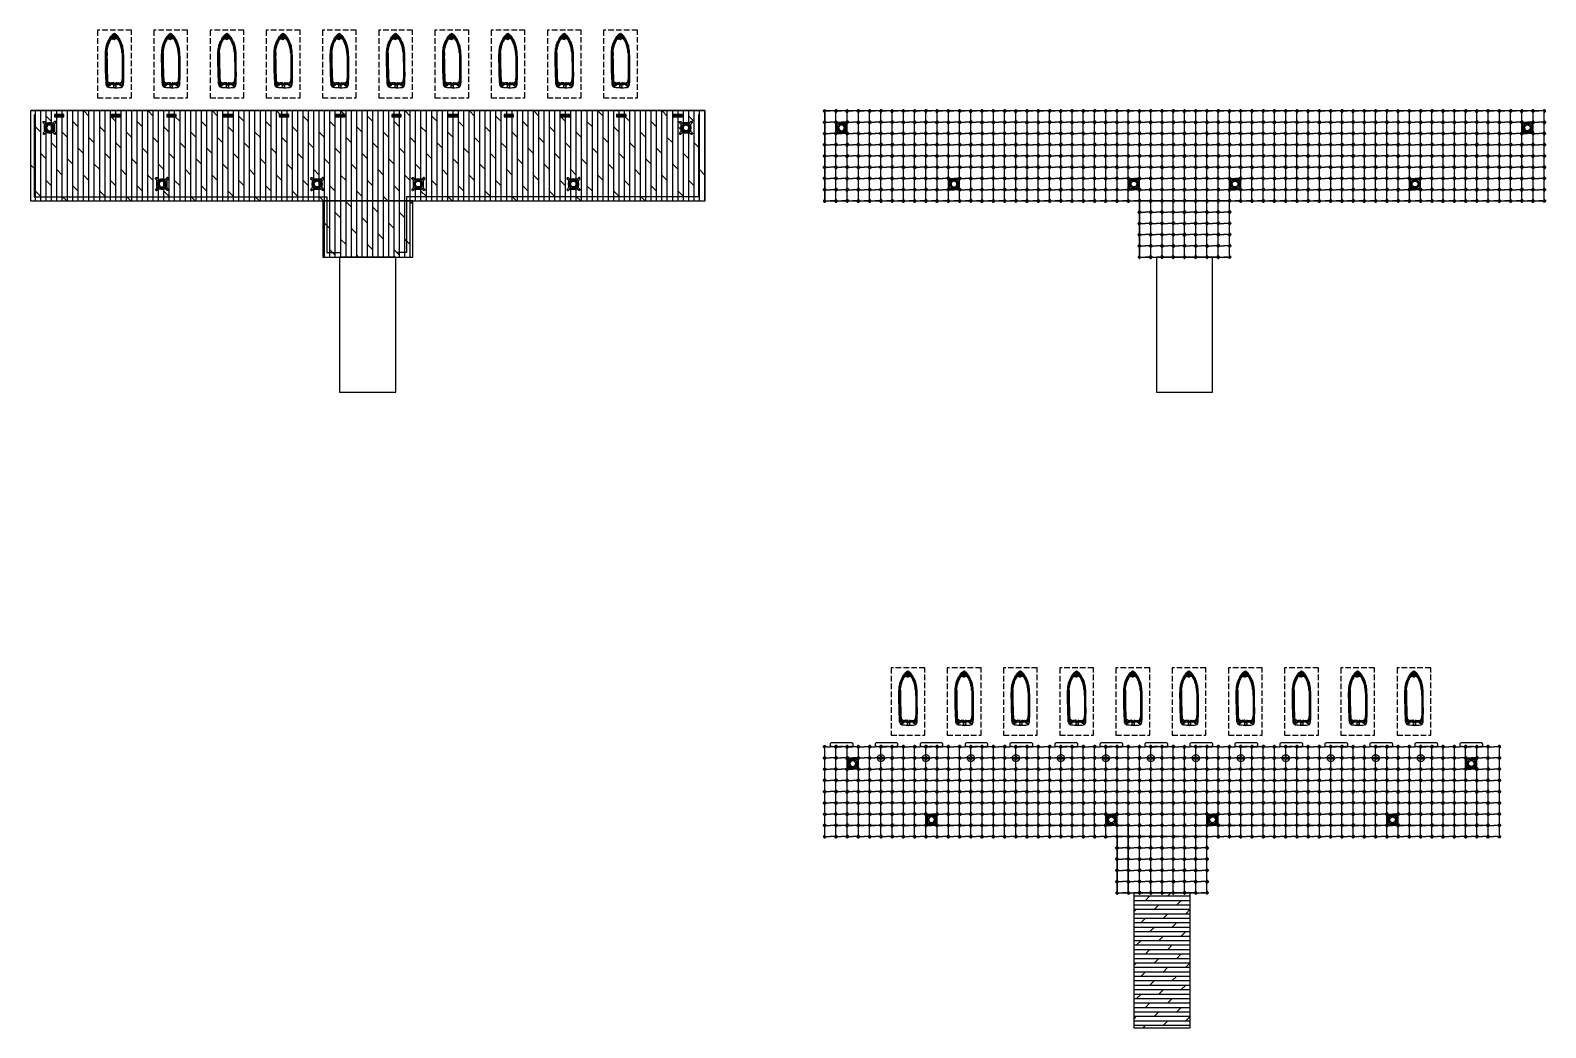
# Model space of a CAD drawing. Extents: x -231680 to 311509, y 18389 to 315840.
# Drawn here: x 125025 to 192409, y 241387 to 285755 of the extents above; entities that cross this region are included whole.
import ezdxf
from ezdxf.lldxf.tags import DXFTag

# ---------------------------------------------------------------- set-up
doc = ezdxf.new("R2010")
doc.units = 0
doc.header["$LTSCALE"] = 1000
doc.linetypes.add('-6_350_HOLE$0$DASH', pattern=[0.35, 0.25, -0.1])
doc.linetypes.add('DASH', pattern=[0.35, 0.25, -0.1])
doc.layers.add('00标注文字', color=2, linetype='Continuous', lineweight=15)
doc.layers.add('系绳栓', color=4, linetype='Continuous', lineweight=5)
for name, color, linetype in [('DIM_SYMB', 3, 'Continuous'), ('furniture', 6, 'Continuous'), ('W-_ANTICOLLISION防撞措施', 121, 'Continuous'), ('W-MOUNTING固定方式', 5, 'Continuous'), ('栏杆', 6, 'Continuous'), ('系船栓', 132, 'Continuous'), ('蓝色浮筒', 150, 'Continuous')]:
    doc.layers.add(name, color=color, linetype=linetype)
doc.styles.get("Standard").update_dxf_attribs({"font": ''})
doc.styles.get('Standard').set_extended_font_data('SimSun')
tags = doc.linetypes.add('立柱栏杆', pattern='A,0.771756,["□",Standard,S=0.388453,R=0,X=0,Y=-0.189694],0.074968,-0.412197,0.848646', length=2.107567).pattern_tags.tags
tags[4] = DXFTag(74, 10)

# ---------------------------------------------------------------- blocks, each defined once
blk = doc.blocks.new('浮筒')
at = {"layer": '蓝色浮筒'}
blk.add_line((441, 238), (441, 238), dxfattribs=at)
for points in [[(0, 417, 0.198912), (-9, 438), (-49, 479, -0.414214), (-49, 521), (-21, 549, -0.414214), (21, 549), (62, 509, 0.198912), (83, 500), (250, 500)], [(0, 83, -0.198912), (-9, 62), (-49, 21, 0.414214), (-49, -21), (-21, -49, 0.414214), (21, -49), (62, -9, -0.198912), (83, 0), (250, 0)], [(500, 417, -0.198912), (509, 438), (549, 479, 0.414214), (549, 521), (521, 549, 0.414214), (479, 549), (438, 509, -0.198912), (417, 500), (250, 500)], [(500, 83, 0.198912), (509, 62), (549, 21, -0.414214), (549, -21), (521, -49, -0.414214), (479, -49), (438, -9, 0.198912), (417, 0), (250, 0)]]:
    blk.add_lwpolyline(points, format="xyb", dxfattribs=at)
for points in [[(0, 417), (0, 83)], [(500, 417), (500, 83)]]:
    blk.add_lwpolyline(points, dxfattribs=at)
for centre, radius, start, end in [((-25, 500), 5, 84.26083, 275.73917), ((-25, 0), 5, 84.26083, 275.73917), ((0, 500), 25, 101.47834, 168.52166), ((0, 500), 25, 191.47834, 258.52166), ((0, 0), 25, 101.47834, 168.52166), ((0, 525), 5, 354.26083, 185.73917), ((0, 475), 5, 174.26083, 5.73917), ((0, 25), 5, 354.26083, 185.73917), ((0, 500), 25, 11.47834, 78.52166), ((0, 500), 25, 281.47834, 348.52166), ((0, 0), 25, 11.47834, 78.52166), ((25, 500), 5, 264.26083, 95.73917), ((25, 0), 5, 264.26083, 95.73917), ((475, 500), 5, 84.26083, 275.73917), ((475, 0), 5, 84.26083, 275.73917), ((500, 500), 25, 101.47834, 168.52166), ((500, 500), 25, 191.47834, 258.52166), ((500, 0), 25, 101.47834, 168.52166), ((500, 525), 5, 354.26083, 185.73917), ((500, 475), 5, 174.26083, 5.73917), ((500, 25), 5, 354.26083, 185.73917), ((500, 500), 25, 11.47834, 78.52166), ((500, 500), 25, 281.47834, 348.52166), ((500, 0), 25, 11.47834, 78.52166), ((525, 500), 5, 264.26083, 95.73917), ((525, 0), 5, 264.26083, 95.73917), ((0, 0), 25, 191.47834, 258.52166), ((0, -25), 5, 174.26083, 5.73917), ((0, 0), 25, 281.47834, 348.52166), ((500, 0), 25, 191.47834, 258.52166), ((500, -25), 5, 174.26083, 5.73917), ((500, 0), 25, 281.47834, 348.52166)]:
    blk.add_arc(centre, radius, start, end, dxfattribs=at)
blk = doc.blocks.new('*U97')
at = {"layer": '蓝色浮筒', "rotation": 180.0000000383531}
blk.add_blockref('浮筒', (250, 250), dxfattribs=at)
blk = doc.blocks.new('*U98')
at = {"layer": 'W-_ANTICOLLISION防撞措施', "color": 0, "linetype": 'ByBlock', "lineweight": -2, "transparency": 16777216}
for p in [(0, 0), (500, 0), (1000, 0), (1500, 0), (2000, 0), (2500, 0), (3000, 0), (3500, 0), (4000, 0), (4500, 0), (5000, 0), (5500, 0), (6000, 0), (6500, 0), (7000, 0), (7500, 0), (8000, 0), (8500, 0), (9000, 0), (9500, 0), (10000, 0), (10500, 0), (11000, 0), (11500, 0), (12000, 0), (12500, 0), (13000, 0), (13500, 0), (14000, 0), (14500, 0), (15000, 0), (15500, 0), (16000, 0), (16500, 0), (17000, 0), (17500, 0), (18000, 0), (18500, 0), (19000, 0), (19500, 0), (20000, 0), (20500, 0), (21000, 0), (21500, 0), (22000, 0), (22500, 0), (23000, 0), (23500, 0), (24000, 0), (24500, 0), (25000, 0), (25500, 0), (26000, 0), (26500, 0), (27000, 0), (27500, 0), (28000, 0), (28500, 0), (29000, 0), (29500, 0), (30000, 0), (30500, 0), (31000, 0), (31500, 0), (0, -500), (500, -500), (1000, -500), (1500, -500), (2000, -500), (2500, -500), (3000, -500), (3500, -500), (4000, -500), (4500, -500), (5000, -500), (5500, -500), (6000, -500), (6500, -500), (7000, -500), (7500, -500), (8000, -500), (8500, -500), (9000, -500), (9500, -500), (10000, -500), (10500, -500), (11000, -500), (11500, -500), (12000, -500), (12500, -500), (13000, -500), (13500, -500), (14000, -500), (14500, -500), (15000, -500), (15500, -500), (16000, -500), (16500, -500), (17000, -500), (17500, -500), (18000, -500), (18500, -500), (19000, -500), (19500, -500), (20000, -500), (20500, -500), (21000, -500), (21500, -500), (22000, -500), (22500, -500), (23000, -500), (23500, -500), (24000, -500), (24500, -500), (25000, -500), (25500, -500), (26000, -500), (26500, -500), (27000, -500), (27500, -500), (28000, -500), (28500, -500), (29000, -500), (29500, -500), (30000, -500), (30500, -500), (31000, -500), (31500, -500), (0, -1000), (0, -1500), (500, -1000), (500, -1500), (1000, -1000), (1000, -1500), (1500, -1000), (1500, -1500), (2000, -1000), (2000, -1500), (2500, -1000), (2500, -1500), (3000, -1000), (3000, -1500), (3500, -1000), (3500, -1500), (4000, -1000), (4000, -1500), (4500, -1000), (4500, -1500), (5000, -1000), (5000, -1500), (5500, -1000), (5500, -1500), (6000, -1000), (6000, -1500), (6500, -1000), (6500, -1500), (7000, -1000), (7000, -1500), (7500, -1000), (7500, -1500), (8000, -1000), (8000, -1500), (8500, -1000), (8500, -1500), (9000, -1000), (9000, -1500), (9500, -1000), (9500, -1500), (10000, -1000), (10000, -1500), (10500, -1000), (10500, -1500), (11000, -1000), (11000, -1500), (11500, -1000), (11500, -1500), (12000, -1000), (12000, -1500), (12500, -1000), (12500, -1500), (13000, -1000), (13000, -1500), (13500, -1000), (13500, -1500), (14000, -1000), (14000, -1500), (14500, -1000), (14500, -1500), (15000, -1000), (15000, -1500), (15500, -1000), (15500, -1500), (16000, -1000), (16000, -1500), (16500, -1000), (16500, -1500), (17000, -1000), (17000, -1500), (17500, -1000), (17500, -1500), (18000, -1000), (18000, -1500), (18500, -1000), (18500, -1500), (19000, -1000), (19000, -1500), (19500, -1000), (19500, -1500), (20000, -1000), (20000, -1500), (20500, -1000), (20500, -1500), (21000, -1000), (21000, -1500), (21500, -1000), (21500, -1500), (22000, -1000), (22000, -1500), (22500, -1000), (22500, -1500), (23000, -1000), (23000, -1500), (23500, -1000), (23500, -1500), (24000, -1000), (24000, -1500), (24500, -1000), (24500, -1500), (25000, -1000), (25000, -1500), (25500, -1000), (25500, -1500), (26000, -1000), (26000, -1500), (26500, -1000), (26500, -1500), (27000, -1000), (27000, -1500), (27500, -1000), (27500, -1500), (28000, -1000), (28000, -1500), (28500, -1000), (28500, -1500), (29000, -1000), (29000, -1500), (29500, -1000), (29500, -1500), (30000, -1000), (30000, -1500), (30500, -1000), (30500, -1500), (31000, -1000), (31000, -1500), (31500, -1000), (31500, -1500), (0, -2000), (500, -2000), (1000, -2000), (1500, -2000), (2000, -2000), (2500, -2000), (3000, -2000), (3500, -2000), (4000, -2000), (4500, -2000), (5000, -2000), (5500, -2000), (6000, -2000), (6500, -2000), (7000, -2000), (7500, -2000), (8000, -2000), (8500, -2000), (9000, -2000), (9500, -2000), (10000, -2000), (10500, -2000), (11000, -2000), (11500, -2000), (12000, -2000), (12500, -2000), (13000, -2000), (13500, -2000), (14000, -2000), (14500, -2000), (15000, -2000), (15500, -2000), (16000, -2000), (16500, -2000), (17000, -2000), (17500, -2000), (18000, -2000), (18500, -2000), (19000, -2000), (19500, -2000), (20000, -2000), (20500, -2000), (21000, -2000), (21500, -2000), (22000, -2000), (22500, -2000), (23000, -2000), (23500, -2000), (24000, -2000), (24500, -2000), (25000, -2000), (25500, -2000), (26000, -2000), (26500, -2000), (27000, -2000), (27500, -2000), (28000, -2000), (28500, -2000), (29000, -2000), (29500, -2000), (30000, -2000), (30500, -2000), (31000, -2000), (31500, -2000), (0, -2500), (0, -3000), (500, -2500), (500, -3000), (1000, -2500), (1000, -3000), (1500, -2500), (1500, -3000), (2000, -2500), (2000, -3000), (2500, -2500), (2500, -3000), (3000, -2500), (3000, -3000), (3500, -2500), (3500, -3000), (4000, -2500), (4000, -3000), (4500, -2500), (4500, -3000), (5000, -2500), (5000, -3000), (5500, -2500), (5500, -3000), (6000, -2500), (6000, -3000), (6500, -2500), (6500, -3000), (7000, -2500), (7000, -3000), (7500, -2500), (7500, -3000), (8000, -2500), (8000, -3000), (8500, -2500), (8500, -3000), (9000, -2500), (9000, -3000), (9500, -2500), (9500, -3000), (10000, -2500), (10000, -3000), (10500, -2500), (10500, -3000), (11000, -2500), (11000, -3000), (11500, -2500), (11500, -3000), (12000, -2500), (12000, -3000), (12500, -2500), (12500, -3000), (13000, -2500), (13000, -3000), (13500, -2500), (13500, -3000), (14000, -2500), (14000, -3000), (14500, -2500), (14500, -3000), (15000, -2500), (15000, -3000), (15500, -2500), (15500, -3000), (16000, -2500), (16000, -3000), (16500, -2500), (16500, -3000), (17000, -2500), (17000, -3000), (17500, -2500), (17500, -3000), (18000, -2500), (18000, -3000), (18500, -2500), (18500, -3000), (19000, -2500), (19000, -3000), (19500, -2500), (19500, -3000), (20000, -2500), (20000, -3000), (20500, -2500), (20500, -3000), (21000, -2500), (21000, -3000), (21500, -2500), (21500, -3000), (22000, -2500), (22000, -3000), (22500, -2500), (22500, -3000), (23000, -2500), (23000, -3000), (23500, -2500), (23500, -3000), (24000, -2500), (24000, -3000), (24500, -2500), (24500, -3000), (25000, -2500), (25000, -3000), (25500, -2500), (25500, -3000), (26000, -2500), (26000, -3000), (26500, -2500), (26500, -3000), (27000, -2500), (27000, -3000), (27500, -2500), (27500, -3000), (28000, -2500), (28000, -3000), (28500, -2500), (28500, -3000), (29000, -2500), (29000, -3000), (29500, -2500), (29500, -3000), (30000, -2500), (30000, -3000), (30500, -2500), (30500, -3000), (31000, -2500), (31000, -3000), (31500, -2500), (31500, -3000), (0, -3500), (500, -3500), (1000, -3500), (1500, -3500), (2000, -3500), (2500, -3500), (3000, -3500), (3500, -3500), (4000, -3500), (4500, -3500), (5000, -3500), (5500, -3500), (6000, -3500), (6500, -3500), (7000, -3500), (7500, -3500), (8000, -3500), (8500, -3500), (9000, -3500), (9500, -3500), (10000, -3500), (10500, -3500), (11000, -3500), (11500, -3500), (12000, -3500), (12500, -3500), (13000, -3500), (13500, -3500), (14000, -3500), (14500, -3500), (15000, -3500), (15500, -3500), (16000, -3500), (16500, -3500), (17000, -3500), (17500, -3500), (18000, -3500), (18500, -3500), (19000, -3500), (19500, -3500), (20000, -3500), (20500, -3500), (21000, -3500), (21500, -3500), (22000, -3500), (22500, -3500), (23000, -3500), (23500, -3500), (24000, -3500), (24500, -3500), (25000, -3500), (25500, -3500), (26000, -3500), (26500, -3500), (27000, -3500), (27500, -3500), (28000, -3500), (28500, -3500), (29000, -3500), (29500, -3500), (30000, -3500), (30500, -3500), (31000, -3500), (31500, -3500)]:
    blk.add_blockref('*U97', p, dxfattribs=at)
blk = doc.blocks.new('*U99')
at = {"layer": '蓝色浮筒', "rotation": 180.0000000383531}
blk.add_blockref('浮筒', (250, 250), dxfattribs=at)
blk = doc.blocks.new('*U100')
at = {"layer": 'W-_ANTICOLLISION防撞措施', "color": 0, "linetype": 'ByBlock', "lineweight": -2, "transparency": 16777216}
for p in [(0, 0), (500, 0), (1000, 0), (1500, 0), (2000, 0), (2500, 0), (3000, 0), (3500, 0), (0, -500), (500, -500), (1000, -500), (1500, -500), (2000, -500), (2500, -500), (3000, -500), (3500, -500), (0, -1000), (0, -1500), (500, -1000), (500, -1500), (1000, -1000), (1000, -1500), (1500, -1000), (1500, -1500), (2000, -1000), (2000, -1500), (2500, -1000), (2500, -1500), (3000, -1000), (3000, -1500), (3500, -1000), (3500, -1500), (0, -2000), (500, -2000), (1000, -2000), (1500, -2000), (2000, -2000), (2500, -2000), (3000, -2000), (3500, -2000)]:
    blk.add_blockref('*U99', p, dxfattribs=at)
blk = doc.blocks.new('*U108')
at = {"color": 8, "linetype": 'Continuous', "lineweight": 15}
for p, q in [((-1, 2), (-2, 1)), ((0, 1), (0, -1)), ((-1, -2), (-2, -1))]:
    blk.add_line(p, q, dxfattribs=at)
at = {"color": 7, "linetype": 'Continuous', "lineweight": 15}
for p, q in [((16, 1), (0, 1)), ((0, 0), (19, 0)), ((16, 1), (16, 0)), ((19, -1), (19, 0)), ((0, -1), (19, -1))]:
    blk.add_line(p, q, dxfattribs=at)
for centre, radius, start, end in [((-3, 0), 2.9, 41.31782, 318.68218), ((-3, 0), 1.45, 41.31782, 318.68218), ((0, 3), 2.82, 221.31782, 270), ((0, -3), 2.82, 90, 138.68218), ((0, 3), 1.37, 221.31782, 270), ((0, -3), 1.37, 90, 138.68218)]:
    blk.add_arc(centre, radius, start, end, dxfattribs=at)
blk = doc.blocks.new('*U110')
blk.add_lwpolyline([(-12, 0), (-12, 2.5), (12, 2.5), (12, 0)], close=True)
blk = doc.blocks.new('无头销轴_B型_D12X150')
at = {"color": 0}
for p, q in [((-72, 6), (-72, -6)), ((72, 6), (72, -6))]:
    blk.add_line(p, q, dxfattribs=at)
blk.add_lwpolyline([(-75, 4), (-75, -4), (-72, -6), (72, -6), (75, -4), (75, 4), (72, 6), (-72, 6)], close=True, dxfattribs=at)
for centre in [(-70, 0), (70, 0)]:
    blk.add_circle(centre, 1.6, dxfattribs=at)
blk = doc.blocks.new('sdf')
at = {"layer": 'W-MOUNTING固定方式', "color": 0}
for p, q in [((43108, -2622), (43108, -2815)), ((43109, -2673), (43112, -2671)), ((43109, -2764), (43109, -2673)), ((43112, -2671), (43112, -2766)), ((43112, -2671), (43186, -2671)), ((43186, -2766), (43186, -2671)), ((43186, -2671), (43189, -2673)), ((43189, -2673), (43189, -2764)), ((43285, -2497), (43283, -2500)), ((43378, -2500), (43283, -2500)), ((43283, -2574), (43283, -2500)), ((43283, -2574), (43378, -2574)), ((43283, -2574), (43285, -2577)), ((43285, -2497), (43376, -2497)), ((43376, -2577), (43285, -2577)), ((43376, -2497), (43378, -2500)), ((43378, -2574), (43376, -2577)), ((43378, -2500), (43378, -2574)), ((43475, -2671), (43472, -2673)), ((43472, -2764), (43472, -2673)), ((43475, -2671), (43475, -2766)), ((43475, -2671), (43549, -2671)), ((43549, -2766), (43549, -2671)), ((43552, -2674), (43549, -2671)), ((43552, -2674), (43552, -2764)), ((43109, -2764), (43112, -2766)), ((43186, -2766), (43112, -2766)), ((43186, -2766), (43189, -2764)), ((43283, -2863), (43285, -2860)), ((43378, -2863), (43283, -2863)), ((43283, -2937), (43283, -2863)), ((43283, -2937), (43378, -2937)), ((43285, -2940), (43283, -2937)), ((43285, -2860), (43376, -2860)), ((43375, -2940), (43285, -2940)), ((43375, -2940), (43378, -2937)), ((43378, -2863), (43376, -2860)), ((43378, -2863), (43378, -2937)), ((43475, -2766), (43472, -2764)), ((43549, -2766), (43475, -2766)), ((43552, -2764), (43549, -2766))]:
    blk.add_line(p, q, dxfattribs=at)
at = {"layer": 'W-MOUNTING固定方式', "color": 6}
for points in [[(43123, -2568), (43052, -2497, -0.414214), (43052, -2441), (43052, -2441, -0.414214), (43109, -2441), (43179, -2511)], [(43538, -2568), (43609, -2497, 0.414214), (43609, -2441), (43609, -2441, 0.414214), (43552, -2441), (43482, -2511)], [(43123, -2870), (43052, -2941, 0.414214), (43052, -2997), (43052, -2997, 0.414214), (43109, -2997), (43179, -2927)], [(43538, -2870), (43609, -2941, -0.414214), (43609, -2997), (43609, -2997, -0.414214), (43552, -2997), (43482, -2927)]]:
    blk.add_lwpolyline(points, format="xyb", dxfattribs=at)
at = {"layer": 'W-MOUNTING固定方式'}
for points in [[(43194, -2941), (43467, -2941), (43553, -2856), (43553, -2582), (43467, -2496), (43194, -2496), (43108, -2582), (43108, -2856)], [(43219, -2881), (43442, -2881), (43493, -2831), (43493, -2607), (43442, -2556), (43219, -2556), (43168, -2607), (43168, -2831)]]:
    blk.add_lwpolyline(points, close=True, dxfattribs=at)
at = {"layer": 'W-MOUNTING固定方式', "color": 0}
for points in [[(43108, -2669), (43149, -2669), (43169, -2669), (43169, -2660), (43149, -2660), (43108, -2660)], [(43272, -2496), (43272, -2537), (43272, -2557), (43281, -2557), (43281, -2537), (43281, -2496)], [(43380, -2496), (43380, -2537), (43380, -2557), (43389, -2557), (43389, -2537), (43389, -2496)], [(43553, -2660), (43512, -2660), (43492, -2660), (43492, -2669), (43512, -2669), (43553, -2669)], [(43108, -2777), (43149, -2777), (43169, -2777), (43169, -2768), (43149, -2768), (43108, -2768)], [(43281, -2941), (43281, -2900), (43281, -2880), (43272, -2880), (43272, -2900), (43272, -2941)], [(43389, -2941), (43389, -2900), (43389, -2880), (43380, -2880), (43380, -2900), (43380, -2941)], [(43553, -2768), (43512, -2768), (43492, -2768), (43492, -2777), (43512, -2777), (43553, -2777)]]:
    blk.add_lwpolyline(points, dxfattribs=at)
at = {"layer": 'W-MOUNTING固定方式', "color": 5}
for centre in [(43080, -2469), (43580, -2469), (43080, -2969), (43580, -2969)]:
    blk.add_circle(centre, 7, dxfattribs=at)
at = {"layer": 'W-MOUNTING固定方式'}
for radius in [136, 130]:
    blk.add_circle((43330, -2719), radius, dxfattribs=at)
at = {"layer": 'W-MOUNTING固定方式', "color": 0, "xscale": -1}
for name, p, rotation in [('*U108', (43143, -2649), 180), ('*U110', (43389, -2537), 270.0000000000001), ('*U108', (43400, -2531), 90.00000000000007), ('*U108', (43261, -2906), 270), ('*U110', (43272, -2900), 90), ('*U110', (43512, -2777), 180)]:
    blk.add_blockref(name, p, dxfattribs=dict(at, rotation=rotation))
for name, p in [('*U110', (43149, -2660)), ('*U108', (43518, -2788))]:
    blk.add_blockref(name, p, dxfattribs=at)
at = {"layer": 'W-MOUNTING固定方式', "color": 0}
for name, p, rotation in [('无头销轴_B型_D12X150', (43149, -2719), 90), ('*U108', (43261, -2531), 270.0000000000001), ('*U110', (43272, -2537), 90.00000000000004), ('*U108', (43518, -2649), 180), ('无头销轴_B型_D12X150', (43512, -2719), 270), ('*U110', (43149, -2777), 180), ('无头销轴_B型_D12X150', (43330, -2900), 180), ('*U110', (43389, -2900), 270), ('*U108', (43400, -2906), 90.00000000000001)]:
    blk.add_blockref(name, p, dxfattribs=dict(at, rotation=rotation))
for name, p in [('无头销轴_B型_D12X150', (43330, -2537)), ('*U110', (43512, -2660)), ('*U108', (43143, -2788))]:
    blk.add_blockref(name, p, dxfattribs=at)
blk = doc.blocks.new('A$C8620f102')
for p, q in [((1.27, 1.92), (1.26, 1.91)), ((3.83, 1.92), (3.84, 1.91))]:
    blk.add_line(p, q)
for points in [[(2.55, 1.34, -0.01736), (1.42, 1.37, -0.12634), (0.89, 1.52, -0.172899), (0.62, 2.21, -0.013884), (0.6, 2.82, -0.008973), (0.56, 3.7, -0.01509), (0.53, 4.7, 0.002245), (0.52, 6.24, -0.003342), (0.51, 7.96, -0.016984), (0.55, 9.1, -0.024546), (0.64, 9.96, -0.067942), (0.89, 11.05, -0.033948), (1.2, 11.75, -0.022001), (1.53, 12.38, -0.042872), (1.96, 12.94, -0.059514), (2.26, 13.21, -0.046364), (2.43, 13.31, -0.104882), (2.55, 13.34, -0.104882)], [(0.68, 3.76, 0.006425), (0.67, 4.7, 0.002217), (0.66, 6.24, -0.003368), (0.65, 7.97, -0.024633), (0.67, 9.06, -0.015037), (0.76, 9.77, -0.025439), (0.82, 10.17, -0.013843), (1.02, 10.98, -0.040266), (1.32, 11.7, -0.016729), (1.69, 12.33, -0.029739), (2.17, 12.91, 0.01525), (2.42, 13.15, -0.132389), (2.48, 13.18, -0.028442), (2.5, 13.19, -0.028442)], [(0.7, 3.76, 0.006424), (0.68, 4.7, 0.002217), (0.67, 6.24, -0.003368), (0.66, 7.97, -0.024633), (0.68, 9.06, -0.015038), (0.77, 9.77, -0.025461), (0.84, 10.17, -0.013839), (1.03, 10.98, -0.040238), (1.33, 11.7, -0.016715), (1.7, 12.33, -0.029693), (2.18, 12.9, 0.015234), (2.43, 13.14, -0.134036), (2.48, 13.17, -0.024879), (2.5, 13.17, -0.024879)], [(0.84, 9.12, -0.031596), (0.91, 9.75, -0.004928), (0.98, 10.17, -0.02844), (1.18, 10.88, -0.042875), (1.47, 11.56, -0.035347), (1.84, 12.21, -0.024093), (2.25, 12.76, -0.079837), (2.5, 13.02)], [(0.86, 9.12, -0.031592), (0.92, 9.75, -0.004926), (1, 10.17, -0.028436), (1.19, 10.88, -0.042895), (1.49, 11.55, -0.035363), (1.85, 12.2, -0.024111), (2.26, 12.75, -0.077658), (2.5, 13.01, -0.077658)], [(0.87, 9.12, -0.031588), (0.93, 9.75, -0.004924), (1.01, 10.16, -0.028433), (1.21, 10.87, -0.042917), (1.5, 11.55, -0.035379), (1.86, 12.19, -0.02413), (2.27, 12.74, -0.075408), (2.5, 12.99, -0.075408)], [(0.9, 9.12, -0.031581), (0.96, 9.74, -0.00492), (1.04, 10.16, -0.028426), (1.23, 10.86, -0.042959), (1.52, 11.54, -0.035411), (1.89, 12.17, -0.028829), (2.23, 12.64, -0.092336), (2.5, 12.86, -0.080328)], [(2.09, 12.15), (2.2, 12.14, 0.382221), (2.31, 12.21), (2.39, 12.63, 0.786544), (2.33, 12.68), (2.01, 12.34, 0.616464), (2.09, 12.15, 3.844907)], [(2.55, 1.34, 0.01736), (3.68, 1.37, 0.12634), (4.21, 1.52, 0.172899), (4.48, 2.21, 0.013884), (4.5, 2.82, 0.008973), (4.55, 3.7, 0.01509), (4.57, 4.7, -0.002245), (4.58, 6.24, 0.003342), (4.59, 7.96, 0.016984), (4.55, 9.1, 0.024546), (4.46, 9.96, 0.067942), (4.21, 11.05, 0.033948), (3.9, 11.75, 0.022001), (3.57, 12.38, 0.042872), (3.15, 12.94, 0.059514), (2.84, 13.21, 0.046364), (2.67, 13.31, 0.104882), (2.55, 13.34, 0.104882)], [(4.42, 3.76, -0.006425), (4.43, 4.7, -0.002217), (4.44, 6.24, 0.003368), (4.45, 7.97, 0.024633), (4.43, 9.06, 0.015037), (4.34, 9.77, 0.025439), (4.28, 10.17, 0.013843), (4.08, 10.98, 0.040266), (3.78, 11.7, 0.016729), (3.41, 12.33, 0.029739), (2.93, 12.91, -0.01525), (2.68, 13.15, 0.132389), (2.62, 13.18, 0.028442), (2.6, 13.19, 0.028442)], [(4.41, 3.76, -0.006424), (4.42, 4.7, -0.002217), (4.43, 6.24, 0.003368), (4.44, 7.97, 0.024633), (4.42, 9.06, 0.015038), (4.33, 9.77, 0.025461), (4.26, 10.17, 0.013839), (4.07, 10.98, 0.040238), (3.77, 11.7, 0.016715), (3.4, 12.33, 0.029693), (2.93, 12.9, -0.015234), (2.67, 13.14, 0.134036), (2.62, 13.17, 0.024879), (2.6, 13.17, 0.024879)], [(4.26, 9.12, 0.031596), (4.19, 9.75, 0.004928), (4.12, 10.17, 0.02844), (3.92, 10.88, 0.042875), (3.63, 11.56, 0.035347), (3.26, 12.21, 0.024093), (2.85, 12.76, 0.079837), (2.6, 13.02)], [(4.25, 9.12, 0.031592), (4.18, 9.75, 0.004926), (4.1, 10.17, 0.028436), (3.91, 10.88, 0.042895), (3.61, 11.55, 0.035363), (3.25, 12.2, 0.024111), (2.84, 12.75, 0.077658), (2.6, 13.01, 0.077658)], [(4.23, 9.12, 0.031588), (4.17, 9.75, 0.004924), (4.09, 10.16, 0.028433), (3.89, 10.87, 0.042917), (3.6, 11.55, 0.035379), (3.24, 12.19, 0.02413), (2.83, 12.74, 0.075408), (2.6, 12.99, 0.075408)], [(4.2, 9.12, 0.031581), (4.14, 9.74, 0.00492), (4.06, 10.16, 0.028426), (3.87, 10.86, 0.042959), (3.58, 11.54, 0.035411), (3.22, 12.17, 0.028829), (2.87, 12.64, 0.092336), (2.6, 12.86, 0.080328)], [(3.01, 12.15), (2.9, 12.14, -0.382221), (2.79, 12.21), (2.71, 12.63, -0.786544), (2.77, 12.68), (3.09, 12.34, -0.616464), (3.01, 12.15, -3.844907)], [(0.84, 9.12), (0.82, 8.71), (0.81, 8.24), (0.82, 7.47), (0.82, 6.42), (0.84, 4.72, -0.002601), (0.86, 3.81, 0.004411), (0.87, 3.02, 0.013009), (0.91, 2.49, 0.113396), (1.01, 2.2, 0.146005), (1.15, 2.08, 1.595219)], [(0.86, 9.12), (0.84, 8.71), (0.83, 8.24), (0.83, 7.47), (0.83, 6.42), (0.85, 4.72, -0.002601), (0.87, 3.81, 0.004411), (0.89, 3.02, 0.013003), (0.92, 2.49, 0.113337), (1.02, 2.21, 0.144821), (1.16, 2.09, 0.138987)], [(0.87, 9.12), (0.85, 8.71), (0.84, 8.24), (0.84, 7.47), (0.84, 6.42), (0.86, 4.72, -0.002601), (0.88, 3.81, 0.00441), (0.9, 3.02, 0.012997), (0.94, 2.49, 0.113276), (1.03, 2.21, 0.142458), (1.16, 2.11, 0.142458)], [(0.9, 9.12), (0.88, 8.71), (0.87, 8.24), (0.87, 7.47), (0.87, 6.42), (0.89, 4.73, -0.002601), (0.91, 3.81, 0.00441), (0.93, 3.03, 0.002867), (0.93, 2.91, 0.002867)], [(4.23, 9.12), (4.25, 8.71), (4.26, 8.24), (4.26, 7.47), (4.26, 6.42), (4.24, 4.72, 0.002601), (4.22, 3.81, -0.00441), (4.2, 3.02, -0.012997), (4.16, 2.49, -0.113276), (4.07, 2.21, -0.142458), (3.94, 2.11, -0.142458)], [(4.26, 9.12), (4.28, 8.71), (4.29, 8.24), (4.28, 7.47), (4.28, 6.42), (4.26, 4.72, 0.002601), (4.24, 3.81, -0.004411), (4.23, 3.02, -0.013009), (4.19, 2.49, -0.113396), (4.09, 2.2, -0.146005), (3.95, 2.08, -1.595219)], [(4.25, 9.12), (4.27, 8.71), (4.27, 8.24), (4.27, 7.47), (4.27, 6.42), (4.25, 4.72, 0.002601), (4.23, 3.81, -0.004411), (4.21, 3.02, -0.013003), (4.18, 2.49, -0.113337), (4.08, 2.21, -0.144821), (3.95, 2.09, -0.138987)], [(4.2, 9.12), (4.22, 8.71), (4.23, 8.24), (4.23, 7.47), (4.23, 6.42), (4.21, 4.73, 0.002601), (4.19, 3.81, -0.00441), (4.17, 3.03, -0.002867), (4.17, 2.91, -0.002867)], [(0.68, 3.76, -0.002942), (0.69, 3.07, 0.002013), (0.7, 2.63, 0.130442), (0.78, 2.32, 0.261246), (1.14, 2.01, 0.209197)], [(0.7, 3.76, -0.002941), (0.71, 3.07, 0.002014), (0.71, 2.63, 0.130992), (0.79, 2.33, 0.261832), (1.15, 2.02, 0.261832)], [(1.73, 2.34, -0.043334), (1.41, 2.42, -0.18333), (1, 2.74, -0.123985), (0.91, 3.11, 0.015377), (0.89, 3.39)], [(3.37, 2.34, 0.043334), (3.69, 2.42, 0.18333), (4.1, 2.74, 0.123985), (4.19, 3.11, -0.015377), (4.21, 3.39)], [(4.42, 3.76, 0.002942), (4.41, 3.07, -0.002013), (4.4, 2.63, -0.130442), (4.32, 2.32, -0.261246), (3.96, 2.01, -0.209197)], [(4.41, 3.76, 0.002941), (4.4, 3.07, -0.002014), (4.39, 2.63, -0.130992), (4.31, 2.33, -0.261832), (3.96, 2.02, -0.261832)], [(1.21, 1.67, -0.164393), (0.99, 1.7, -0.188684), (0.74, 1.94, -0.10758), (0.6, 2.55)], [(1.73, 2.32, -0.043195), (1.41, 2.4, -0.183415), (0.99, 2.73, -0.094511), (0.9, 3.02)], [(3.37, 2.32, 0.043195), (3.69, 2.4, 0.183415), (4.11, 2.73, 0.094511), (4.2, 3.02)], [(3.9, 1.67, 0.164393), (4.11, 1.7, 0.188684), (4.36, 1.94, 0.10758), (4.5, 2.55)]]:
    blk.add_lwpolyline(points, format="xyb")
for points in [[(2.09, 12.19), (2.21, 12.18, 0.383069), (2.27, 12.22), (2.36, 12.64, 0.853636), (2.35, 12.65), (2.04, 12.32, 0.613527)], [(3.01, 12.19), (2.89, 12.18, -0.383069), (2.83, 12.22), (2.74, 12.64, -0.853636), (2.75, 12.65), (3.06, 12.32, -0.613527)]]:
    blk.add_lwpolyline(points, format="xyb", close=True)
for points in [[(2.5, 12.46), (2.5, 13.3)], [(2.5, 13.3), (2.5, 12.45)], [(2.6, 13.3), (2.6, 12.45)], [(2.6, 12.46), (2.6, 13.3)], [(0.64, 8.37), (0.62, 8.37), (0.62, 8.1), (0.65, 8.1)], [(0.66, 8.1), (0.68, 8.1), (0.68, 8.37), (0.66, 8.37)], [(4.44, 8.1), (4.42, 8.1), (4.42, 8.37), (4.44, 8.37)], [(4.46, 8.37), (4.48, 8.37), (4.48, 8.1), (4.46, 8.1)], [(0.67, 4.82), (0.65, 4.82), (0.65, 4.57), (0.67, 4.57)], [(0.69, 4.57), (0.7, 4.57), (0.7, 4.82), (0.68, 4.82)], [(4.42, 4.57), (4.4, 4.57), (4.4, 4.82), (4.42, 4.82)], [(4.43, 4.82), (4.45, 4.82), (4.45, 4.57), (4.43, 4.57)], [(0.69, 2.98), (0.67, 2.98), (0.67, 2.72), (0.7, 2.72)], [(0.71, 2.72), (0.72, 2.72), (0.72, 2.98), (0.71, 2.98)], [(4.39, 2.72), (4.38, 2.72), (4.38, 2.98), (4.39, 2.98)], [(4.41, 2.98), (4.43, 2.98), (4.43, 2.72), (4.4, 2.72)]]:
    blk.add_lwpolyline(points)
for points in [[(2.12, 2.1), (2.18, 2.42), (1.76, 2.46), (1.69, 2.14)], [(2.11, 2.11), (2.17, 2.4), (1.77, 2.45), (1.7, 2.15)], [(2.33, 1.4), (2.33, 1.96), (2.77, 1.96), (2.77, 1.4)], [(2.98, 2.1), (2.92, 2.42), (3.34, 2.46), (3.41, 2.14)], [(2.99, 2.11), (2.93, 2.4), (3.33, 2.45), (3.4, 2.15)]]:
    blk.add_lwpolyline(points, close=True)
for centre, radius in [((2.15, 12.99), 0.0564), ((2.31, 13.15), 0.0628), ((2.54, 12.26), 0.139), ((2.56, 12.26), 0.139), ((2.79, 13.15), 0.0628), ((2.95, 12.99), 0.0564), ((1.35, 2.1), 0.196), ((1.35, 2.1), 0.182), ((3.75, 2.1), 0.196), ((3.75, 2.1), 0.182)]:
    blk.add_circle(centre, radius)
for centre, radius, start, end in [((0.99, 10.85), 0.0427, 81.6158, 249.7115), ((0.99, 10.85), 0.0427, 268.3466, 62.9808), ((1.66, 12.28), 0.0427, 70.2304, 225.3725), ((1.66, 12.28), 0.0427, 244.0102, 51.5927), ((2.54, 12.26), 0.204, 99.884, 72.3335), ((2.56, 12.26), 0.204, 107.6665, 80.116), ((2.55, 13.23), 0.0821, 53.9074, 126.0926), ((2.55, 13.23), 0.0821, 53.9074, 126.0926), ((3.44, 12.28), 0.0427, 128.4073, 295.9898), ((3.44, 12.28), 0.0427, 314.6275, 109.7696), ((4.11, 10.85), 0.0427, 117.0192, 271.6534), ((4.11, 10.85), 0.0427, 290.2885, 98.3842), ((0.65, 7.67), 0.0427, 95.0301, 265.1292), ((0.67, 8.99), 0.0427, 91.3196, 261.7261), ((0.65, 7.67), 0.0427, 283.7894, 76.3699), ((0.67, 8.99), 0.0427, 280.385, 72.6607), ((4.43, 8.99), 0.0427, 107.3393, 259.615), ((4.45, 7.67), 0.0427, 103.6301, 256.2106), ((4.43, 8.99), 0.0427, 278.2739, 88.6804), ((4.45, 7.67), 0.0427, 274.8708, 84.9699), ((4.44, 6.39), 0.0427, 101.222, 257.4711), ((4.44, 6.39), 0.0427, 276.0953, 82.5978), ((1.77, 1.95), 0.633, 165.9957, 206.3313), ((1.82, 1.84), 0.633, 172.1254, 195.3579), ((1.35, 2.1), 0.238, 225.7726, 10.6742), ((1.35, 2.1), 0.21, 243.7243, 10.6742), ((3.75, 2.1), 0.238, 169.3258, 314.2274), ((3.75, 2.1), 0.21, 169.3258, 296.2757), ((3.33, 1.95), 0.633, 333.6687, 14.0043), ((3.29, 1.84), 0.633, 344.6421, 7.8746)]:
    blk.add_arc(centre, radius, start, end)
for points in [[(1.53, 1.94), (1.47, 1.87), (1.33, 1.81), (1.25, 1.78), (1.21, 1.73), (1.21, 1.67)], [(2.55, 2.09), (2.43, 2.1), (2.36, 2.11), (2.26, 2.14), (2.18, 2.1), (1.99, 2.07), (1.8, 2.1), (1.7, 2.14), (1.64, 2.15), (1.55, 2.13)], [(2.29, 2.55), (2.24, 2.46), (2.2, 2.33), (2.16, 2.1)], [(2.55, 2.09), (2.67, 2.1), (2.74, 2.11), (2.84, 2.14), (2.93, 2.1), (3.11, 2.07), (3.3, 2.1), (3.4, 2.14), (3.46, 2.15), (3.55, 2.13)], [(2.79, 2.55), (2.86, 2.46), (2.9, 2.33), (2.94, 2.1)], [(3.57, 1.94), (3.63, 1.87), (3.77, 1.81), (3.85, 1.78), (3.89, 1.73), (3.9, 1.67)]]:
    blk.add_spline(points, degree=3)
for points in [[(2.55, 2.3), (2.51, 2.3), (2.45, 2.3), (2.35, 2.32), (2.27, 2.36), (2.22, 2.33), (2.2, 2.32)], [(2.55, 2.3), (2.59, 2.3), (2.65, 2.3), (2.75, 2.32), (2.83, 2.36), (2.88, 2.33), (2.9, 2.32)]]:
    blk.add_open_spline(points, degree=3, knots=[0, 0, 0, 0, 0.00840925, 0.01405459, 0.02148076, 0.02583256, 0.02583256, 0.02583256, 0.02583256])
blk = doc.blocks.new('游艇码头系船柱')
at = {"layer": 'DIM_SYMB'}
for p, q in [((0.04, 0.1), (0.045, 0.1)), ((0.04, 0.05), (0.045, 0.05)), ((0.045, 0.1), (0.045, 0.05)), ((0.045, 0.095), (0.096, 0.095)), ((0.045, 0.055), (0.096, 0.055)), ((0.15, 0.11), (0.19, 0.11)), ((0.15, 0.04), (0.19, 0.04)), ((0.43, 0.095), (0.18, 0.095)), ((0.43, 0.055), (0.18, 0.055)), ((0.46, 0.11), (0.42, 0.11)), ((0.46, 0.04), (0.42, 0.04)), ((0.565, 0.095), (0.514, 0.095)), ((0.565, 0.055), (0.514, 0.055)), ((0.57, 0.1), (0.565, 0.1)), ((0.565, 0.1), (0.565, 0.05)), ((0.57, 0.05), (0.565, 0.05))]:
    blk.add_line(p, q, dxfattribs=at)
blk.add_lwpolyline([(0, 0.15), (0.61, 0.15), (0.61, 0), (0, 0)], close=True, dxfattribs=at)
for centre, radius in [((0.13, 0.075), 0.04), ((0.13, 0.075), 0.035), ((0.48, 0.075), 0.04), ((0.48, 0.075), 0.035)]:
    blk.add_circle(centre, radius, dxfattribs=at)
for centre, radius, start, end in [((0.046, 0.075), 0.0256, 102.68038, 257.31962), ((0.151, 0.075), 0.035, 325.1501, 34.8499), ((0.19, 0.075), 0.035, 34.8499, 90), ((0.19, 0.075), 0.035, 270, 325.1501), ((0.42, 0.075), 0.035, 90, 145.1501), ((0.42, 0.075), 0.035, 214.8499, 270), ((0.459, 0.075), 0.035, 145.1501, 214.8499), ((0.564, 0.075), 0.0256, 282.68038, 77.31962)]:
    blk.add_arc(centre, radius, start, end, dxfattribs=at)
blk = doc.blocks.new('*U121')
at = {"layer": '蓝色浮筒', "rotation": 180.0000000383531}
blk.add_blockref('浮筒', (250, 250), dxfattribs=at)
blk = doc.blocks.new('*U122')
at = {"layer": 'W-_ANTICOLLISION防撞措施', "color": 0, "linetype": 'ByBlock', "lineweight": -2, "transparency": 16777216}
for p in [(0, 0), (500, 0), (1000, 0), (1500, 0), (2000, 0), (2500, 0), (3000, 0), (3500, 0), (4000, 0), (4500, 0), (5000, 0), (5500, 0), (6000, 0), (6500, 0), (7000, 0), (7500, 0), (8000, 0), (8500, 0), (9000, 0), (9500, 0), (10000, 0), (10500, 0), (11000, 0), (11500, 0), (12000, 0), (12500, 0), (13000, 0), (13500, 0), (14000, 0), (14500, 0), (15000, 0), (15500, 0), (16000, 0), (16500, 0), (17000, 0), (17500, 0), (18000, 0), (18500, 0), (19000, 0), (19500, 0), (20000, 0), (20500, 0), (21000, 0), (21500, 0), (22000, 0), (22500, 0), (23000, 0), (23500, 0), (24000, 0), (24500, 0), (25000, 0), (25500, 0), (26000, 0), (26500, 0), (27000, 0), (27500, 0), (28000, 0), (28500, 0), (29000, 0), (29500, 0), (0, -500), (500, -500), (1000, -500), (1500, -500), (2000, -500), (2500, -500), (3000, -500), (3500, -500), (4000, -500), (4500, -500), (5000, -500), (5500, -500), (6000, -500), (6500, -500), (7000, -500), (7500, -500), (8000, -500), (8500, -500), (9000, -500), (9500, -500), (10000, -500), (10500, -500), (11000, -500), (11500, -500), (12000, -500), (12500, -500), (13000, -500), (13500, -500), (14000, -500), (14500, -500), (15000, -500), (15500, -500), (16000, -500), (16500, -500), (17000, -500), (17500, -500), (18000, -500), (18500, -500), (19000, -500), (19500, -500), (20000, -500), (20500, -500), (21000, -500), (21500, -500), (22000, -500), (22500, -500), (23000, -500), (23500, -500), (24000, -500), (24500, -500), (25000, -500), (25500, -500), (26000, -500), (26500, -500), (27000, -500), (27500, -500), (28000, -500), (28500, -500), (29000, -500), (29500, -500), (0, -1000), (0, -1500), (500, -1000), (500, -1500), (1000, -1000), (1000, -1500), (1500, -1000), (1500, -1500), (2000, -1000), (2000, -1500), (2500, -1000), (2500, -1500), (3000, -1000), (3000, -1500), (3500, -1000), (3500, -1500), (4000, -1000), (4000, -1500), (4500, -1000), (4500, -1500), (5000, -1000), (5000, -1500), (5500, -1000), (5500, -1500), (6000, -1000), (6000, -1500), (6500, -1000), (6500, -1500), (7000, -1000), (7000, -1500), (7500, -1000), (7500, -1500), (8000, -1000), (8000, -1500), (8500, -1000), (8500, -1500), (9000, -1000), (9000, -1500), (9500, -1000), (9500, -1500), (10000, -1000), (10000, -1500), (10500, -1000), (10500, -1500), (11000, -1000), (11000, -1500), (11500, -1000), (11500, -1500), (12000, -1000), (12000, -1500), (12500, -1000), (12500, -1500), (13000, -1000), (13000, -1500), (13500, -1000), (13500, -1500), (14000, -1000), (14000, -1500), (14500, -1000), (14500, -1500), (15000, -1000), (15000, -1500), (15500, -1000), (15500, -1500), (16000, -1000), (16000, -1500), (16500, -1000), (16500, -1500), (17000, -1000), (17000, -1500), (17500, -1000), (17500, -1500), (18000, -1000), (18000, -1500), (18500, -1000), (18500, -1500), (19000, -1000), (19000, -1500), (19500, -1000), (19500, -1500), (20000, -1000), (20000, -1500), (20500, -1000), (20500, -1500), (21000, -1000), (21000, -1500), (21500, -1000), (21500, -1500), (22000, -1000), (22000, -1500), (22500, -1000), (22500, -1500), (23000, -1000), (23000, -1500), (23500, -1000), (23500, -1500), (24000, -1000), (24000, -1500), (24500, -1000), (24500, -1500), (25000, -1000), (25000, -1500), (25500, -1000), (25500, -1500), (26000, -1000), (26000, -1500), (26500, -1000), (26500, -1500), (27000, -1000), (27000, -1500), (27500, -1000), (27500, -1500), (28000, -1000), (28000, -1500), (28500, -1000), (28500, -1500), (29000, -1000), (29000, -1500), (29500, -1000), (29500, -1500), (0, -2000), (500, -2000), (1000, -2000), (1500, -2000), (2000, -2000), (2500, -2000), (3000, -2000), (3500, -2000), (4000, -2000), (4500, -2000), (5000, -2000), (5500, -2000), (6000, -2000), (6500, -2000), (7000, -2000), (7500, -2000), (8000, -2000), (8500, -2000), (9000, -2000), (9500, -2000), (10000, -2000), (10500, -2000), (11000, -2000), (11500, -2000), (12000, -2000), (12500, -2000), (13000, -2000), (13500, -2000), (14000, -2000), (14500, -2000), (15000, -2000), (15500, -2000), (16000, -2000), (16500, -2000), (17000, -2000), (17500, -2000), (18000, -2000), (18500, -2000), (19000, -2000), (19500, -2000), (20000, -2000), (20500, -2000), (21000, -2000), (21500, -2000), (22000, -2000), (22500, -2000), (23000, -2000), (23500, -2000), (24000, -2000), (24500, -2000), (25000, -2000), (25500, -2000), (26000, -2000), (26500, -2000), (27000, -2000), (27500, -2000), (28000, -2000), (28500, -2000), (29000, -2000), (29500, -2000), (0, -2500), (0, -3000), (500, -2500), (500, -3000), (1000, -2500), (1000, -3000), (1500, -2500), (1500, -3000), (2000, -2500), (2000, -3000), (2500, -2500), (2500, -3000), (3000, -2500), (3000, -3000), (3500, -2500), (3500, -3000), (4000, -2500), (4000, -3000), (4500, -2500), (4500, -3000), (5000, -2500), (5000, -3000), (5500, -2500), (5500, -3000), (6000, -2500), (6000, -3000), (6500, -2500), (6500, -3000), (7000, -2500), (7000, -3000), (7500, -2500), (7500, -3000), (8000, -2500), (8000, -3000), (8500, -2500), (8500, -3000), (9000, -2500), (9000, -3000), (9500, -2500), (9500, -3000), (10000, -2500), (10000, -3000), (10500, -2500), (10500, -3000), (11000, -2500), (11000, -3000), (11500, -2500), (11500, -3000), (12000, -2500), (12000, -3000), (12500, -2500), (12500, -3000), (13000, -2500), (13000, -3000), (13500, -2500), (13500, -3000), (14000, -2500), (14000, -3000), (14500, -2500), (14500, -3000), (15000, -2500), (15000, -3000), (15500, -2500), (15500, -3000), (16000, -2500), (16000, -3000), (16500, -2500), (16500, -3000), (17000, -2500), (17000, -3000), (17500, -2500), (17500, -3000), (18000, -2500), (18000, -3000), (18500, -2500), (18500, -3000), (19000, -2500), (19000, -3000), (19500, -2500), (19500, -3000), (20000, -2500), (20000, -3000), (20500, -2500), (20500, -3000), (21000, -2500), (21000, -3000), (21500, -2500), (21500, -3000), (22000, -2500), (22000, -3000), (22500, -2500), (22500, -3000), (23000, -2500), (23000, -3000), (23500, -2500), (23500, -3000), (24000, -2500), (24000, -3000), (24500, -2500), (24500, -3000), (25000, -2500), (25000, -3000), (25500, -2500), (25500, -3000), (26000, -2500), (26000, -3000), (26500, -2500), (26500, -3000), (27000, -2500), (27000, -3000), (27500, -2500), (27500, -3000), (28000, -2500), (28000, -3000), (28500, -2500), (28500, -3000), (29000, -2500), (29000, -3000), (29500, -2500), (29500, -3000), (0, -3500), (500, -3500), (1000, -3500), (1500, -3500), (2000, -3500), (2500, -3500), (3000, -3500), (3500, -3500), (4000, -3500), (4500, -3500), (5000, -3500), (5500, -3500), (6000, -3500), (6500, -3500), (7000, -3500), (7500, -3500), (8000, -3500), (8500, -3500), (9000, -3500), (9500, -3500), (10000, -3500), (10500, -3500), (11000, -3500), (11500, -3500), (12000, -3500), (12500, -3500), (13000, -3500), (13500, -3500), (14000, -3500), (14500, -3500), (15000, -3500), (15500, -3500), (16000, -3500), (16500, -3500), (17000, -3500), (17500, -3500), (18000, -3500), (18500, -3500), (19000, -3500), (19500, -3500), (20000, -3500), (20500, -3500), (21000, -3500), (21500, -3500), (22000, -3500), (22500, -3500), (23000, -3500), (23500, -3500), (24000, -3500), (24500, -3500), (25000, -3500), (25500, -3500), (26000, -3500), (26500, -3500), (27000, -3500), (27500, -3500), (28000, -3500), (28500, -3500), (29000, -3500), (29500, -3500)]:
    blk.add_blockref('*U121', p, dxfattribs=at)
blk = doc.blocks.new('*U119')
at = {"layer": '蓝色浮筒', "rotation": 180.0000000383531}
blk.add_blockref('浮筒', (250, 250), dxfattribs=at)
blk = doc.blocks.new('*U120')
at = {"layer": 'W-_ANTICOLLISION防撞措施', "color": 0, "linetype": 'ByBlock', "lineweight": -2, "transparency": 16777216}
for p in [(0, 0), (500, 0), (1000, 0), (1500, 0), (2000, 0), (2500, 0), (3000, 0), (3500, 0), (0, -500), (500, -500), (1000, -500), (1500, -500), (2000, -500), (2500, -500), (3000, -500), (3500, -500), (0, -1000), (0, -1500), (500, -1000), (500, -1500), (1000, -1000), (1000, -1500), (1500, -1000), (1500, -1500), (2000, -1000), (2000, -1500), (2500, -1000), (2500, -1500), (3000, -1000), (3000, -1500), (3500, -1000), (3500, -1500), (0, -2000), (500, -2000), (1000, -2000), (1500, -2000), (2000, -2000), (2500, -2000), (3000, -2000), (3500, -2000)]:
    blk.add_blockref('*U119', p, dxfattribs=at)
blk = doc.blocks.new('qawddasd')
at = {"layer": '系船栓', "color": 1, "linetype": 'DASH', "ltscale": 0.1}
for radius in [155, 43.7]:
    blk.add_circle((23198, -7350), radius, dxfattribs=at)
at = {"layer": '系船栓', "color": 1}
blk.add_ellipse((23198, -7350), major_axis=(155, 0), ratio=0.314118, dxfattribs=at)
blk = doc.blocks.new('*U127')
at = {"layer": '系绳栓'}
blk.add_blockref('qawddasd', (-23198, 7350), dxfattribs=at)
blk = doc.blocks.new('*U128')
at = {"layer": '栏杆', "color": 0, "linetype": 'ByBlock', "lineweight": -2, "transparency": 16777216}
for p in [(0, 0), (2000, 0), (4000, 0), (6000, 0), (8000, 0), (10000, 0), (12000, 0), (14000, 0), (16000, 0), (18000, 0), (20000, 0), (22000, 0), (24000, 0)]:
    blk.add_blockref('*U127', p, dxfattribs=at)
blk = doc.blocks.new('fzt')
at = {"layer": 'W-_ANTICOLLISION防撞措施', "color": 116, "true_color": 0x136734}
blk.add_line((-129, -218), (-98, -187), dxfattribs=at)
for points in [[(-80, -27, -0.389807), (-50, 0), (50, 0, -0.414214), (100, -50), (100, -940, -0.414214), (50, -990), (-50, -990, -0.391617), (-80, -962, -0.391617)], [(-129, -718, 0.414214), (-129, -772), (-98, -803)]]:
    blk.add_lwpolyline(points, format="xyb", dxfattribs=at)
for points in [[(-98, -303), (-129, -272), (-107, -294)], [(-80, -214), (-80, -92)], [(-80, -398), (-80, -276)], [(-80, -714), (-80, -592)], [(-98, -687), (-129, -718), (-107, -696)], [(-80, -898), (-80, -776)]]:
    blk.add_lwpolyline(points, dxfattribs=at)
for centre, radius, start, end in [((-102, -245), 38, 135, 225), ((-104, -245), 7, 90, 270), ((-80, -245), 25, 106.2602, 163.7398), ((-80, -245), 25, 196.2602, 253.7398), ((-154, -129), 80.9, 314.38435, 336.4057), ((-154, -361), 80.9, 23.5943, 45.61565), ((-154, -629), 80.9, 314.38435, 336.4057), ((-80, -221), 7, 0, 180), ((-80, -269), 7, 180, 0), ((-105, -60), 41, 307.54612, 52.45388), ((-105, -430), 41, 307.54612, 52.45388), ((-105, -495), 41, 307.54612, 52.45388), ((-105, -560), 40.8, 307.40565, 52.59435), ((-80, -245), 25, 16.2602, 73.7398), ((-80, -245), 25, 286.2602, 343.7398), ((-56, -245), 7, 270, 90), ((-104, -745), 7, 90, 270), ((-80, -745), 25, 106.2602, 163.7398), ((-80, -745), 25, 196.2602, 253.7398), ((-154, -861), 80.9, 23.5943, 45.61565), ((-80, -721), 7, 0, 180), ((-80, -769), 7, 180, 0), ((-105, -930), 40.8, 307.40565, 52.59435), ((-80, -745), 25, 16.2602, 73.7398), ((-80, -745), 25, 286.2602, 343.7398), ((-56, -745), 7, 270, 90)]:
    blk.add_arc(centre, radius, start, end, dxfattribs=at)

msp = doc.modelspace()

# ---------------------------------------------------------------- hatches: boundary and pattern name
at = {"layer": 'W-_ANTICOLLISION防撞措施', "true_color": 0xf8991e}
h = msp.add_hatch(dxfattribs=at)
h.set_pattern_fill('DOLMIT', color=30, scale=300, angle=90)
h.set_pattern_definition([(90, (0, 0), (-238.12262, 1e-14), []), (135, (0, 0), (-476.2449, -476.2449), [336.7564, -673.512])])
h.paths.add_polyline_path([(125035.7, 278165.2), (155035.7, 278165.2), (155035.7, 282165.2), (125035.7, 282165.2)])
h.paths.add_polyline_path([(138029.2, 275665.2), (142029.2, 275665.2), (142029.2, 278165.2), (138029.2, 278165.2)])
at = {"layer": '栏杆', "true_color": 0xcd6928}
h = msp.add_hatch(dxfattribs=at)
h.set_pattern_fill('DOLMIT', color=32, scale=250)
h.set_pattern_definition([(0, (-1000, 0), (0, 198.43552), []), (45, (-1000, 0), (-396.8708, 396.8708), [280.6303, -561.26])])
h.paths.add_polyline_path([(174098, 241387.1), (176598, 241387.1), (176598, 247387.1), (174098, 247387.1)])

# ---------------------------------------------------------------- linework, layer by layer
at = {"linetype": '-6_350_HOLE$0$DASH', "elevation": 0.5}
for points in [[(128019.1, 282755), (129519.1, 282755), (129519.1, 285755), (128019.1, 285755)], [(130519.1, 282755), (132019.1, 282755), (132019.1, 285755), (130519.1, 285755)], [(133019.1, 282755), (134519.1, 282755), (134519.1, 285755), (133019.1, 285755)], [(135519.1, 282755), (137019.1, 282755), (137019.1, 285755), (135519.1, 285755)], [(138019.1, 282755), (139519.1, 282755), (139519.1, 285755), (138019.1, 285755)], [(140519.1, 282755), (142019.1, 282755), (142019.1, 285755), (140519.1, 285755)], [(143019.1, 282755), (144519.1, 282755), (144519.1, 285755), (143019.1, 285755)], [(145519.1, 282755), (147019.1, 282755), (147019.1, 285755), (145519.1, 285755)], [(148019.1, 282755), (149519.1, 282755), (149519.1, 285755), (148019.1, 285755)], [(150519.1, 282755), (152019.1, 282755), (152019.1, 285755), (150519.1, 285755)], [(163301.4, 254393.8), (164801.4, 254393.8), (164801.4, 257393.8), (163301.4, 257393.8)], [(165801.4, 254393.8), (167301.4, 254393.8), (167301.4, 257393.8), (165801.4, 257393.8)], [(168301.4, 254393.8), (169801.4, 254393.8), (169801.4, 257393.8), (168301.4, 257393.8)], [(170801.4, 254393.8), (172301.4, 254393.8), (172301.4, 257393.8), (170801.4, 257393.8)], [(173301.4, 254393.8), (174801.4, 254393.8), (174801.4, 257393.8), (173301.4, 257393.8)], [(175801.4, 254393.8), (177301.4, 254393.8), (177301.4, 257393.8), (175801.4, 257393.8)], [(178301.4, 254393.8), (179801.4, 254393.8), (179801.4, 257393.8), (178301.4, 257393.8)], [(180801.4, 254393.8), (182301.4, 254393.8), (182301.4, 257393.8), (180801.4, 257393.8)], [(183301.4, 254393.8), (184801.4, 254393.8), (184801.4, 257393.8), (183301.4, 257393.8)], [(185801.4, 254393.8), (187301.4, 254393.8), (187301.4, 257393.8), (185801.4, 257393.8)]]:
    msp.add_lwpolyline(points, close=True, dxfattribs=at)
for points in [[(125035.7, 278165.2), (155035.7, 278165.2), (155035.7, 282165.2), (125035.7, 282165.2)], [(160348, 278165.2), (192348, 278165.2), (192348, 282165.2), (160348, 282165.2)], [(138029.2, 275665.2), (142029.2, 275665.2), (142029.2, 278165.2), (138029.2, 278165.2)], [(174348, 275665.2), (178348, 275665.2), (178348, 278165.2), (174348, 278165.2)], [(138779.2, 269665.2), (141279.2, 269665.2), (141279.2, 275665.2), (138779.2, 275665.2)], [(175098, 269665.2), (177598, 269665.2), (177598, 275665.2), (175098, 275665.2)], [(173348, 247387.1), (177348, 247387.1), (177348, 249887.1), (173348, 249887.1)], [(174098, 241387.1), (176598, 241387.1), (176598, 247387.1), (174098, 247387.1)]]:
    msp.add_lwpolyline(points, close=True)
at = {"layer": 'W-_ANTICOLLISION防撞措施', "const_width": 20}
msp.add_lwpolyline([(125035.2, 282213.6), (155023.2, 282213.6)], dxfattribs=at)
at = {"layer": '栏杆', "color": 6, "linetype": '立柱栏杆'}
for points in [[(125203.8, 282005), (125203.8, 278346.9), (138208.6, 278346.9), (138208.6, 275868), (138782.8, 275868)], [(154735.2, 282005), (154735.2, 278346.9), (141756.4, 278346.9), (141756.4, 275868), (141303.3, 275868)]]:
    msp.add_lwpolyline(points, dxfattribs=at)
at = {"layer": '栏杆', "const_width": 50}
for points in [[(160848, 253387.1), (160848, 250387.1), (173848, 250387.1), (173848, 247387.1)], [(189848, 253387.1), (189848, 250387.1), (176848, 250387.1), (176848, 247387.1)]]:
    msp.add_lwpolyline(points, dxfattribs=at)

# ---------------------------------------------------------------- block references
at = {"xscale": -1}
for p in [(169211.3, 284134.1), (204428.4, 284134.1), (174211.3, 281634.1), (209428.4, 281634.1), (204928.4, 255856), (208428.4, 253356)]:
    msp.add_blockref('sdf', p, dxfattribs=at)
for p in [(110847.1, 284134.1), (148267.6, 284134.1), (94448.8, 281634.1), (98948.8, 281634.1), (105847.1, 281634.1), (130767.6, 281634.1), (135267.6, 281634.1), (143267.6, 281634.1), (145767.6, 255856), (129767.6, 253356), (134267.6, 253356), (142267.6, 253356)]:
    msp.add_blockref('sdf', p)
at = {"layer": '00标注文字', "xscale": -693.1336901761795, "yscale": 693.1336901761795, "zscale": 693.1336901761795}
for p in [(126516.6, 281903.7), (129016.6, 281903.7), (131516.6, 281903.7), (134016.6, 281903.7), (136516.6, 281903.7), (139016.6, 281903.7), (141516.6, 281903.7), (144016.6, 281903.7), (146516.6, 281903.7), (149016.6, 281903.7), (151516.6, 281903.7), (154016.6, 281903.7)]:
    msp.add_blockref('游艇码头系船柱', p, dxfattribs=at)
at = {"layer": 'furniture', "xscale": 200.8481524283906, "yscale": 200.8481524283906, "zscale": 200.8481524283906, "rotation": 0.714451008554095}
for p in [(128281.1, 282923.2, 0.5), (130781.1, 282923.2, 0.5), (133281.1, 282923.2, 0.5), (135781.1, 282923.2, 0.5), (138281.1, 282923.2, 0.5), (140781.1, 282923.2, 0.5), (143281.1, 282923.2, 0.5), (145781.1, 282923.2, 0.5), (148281.1, 282923.2, 0.5), (150781.1, 282923.2, 0.5), (163563.4, 254562, 0.5), (166063.4, 254562, 0.5), (168563.4, 254562, 0.5), (171063.4, 254562, 0.5), (173563.4, 254562, 0.5), (176063.4, 254562, 0.5), (178563.4, 254562, 0.5), (181063.4, 254562, 0.5), (183563.4, 254562, 0.5), (186063.4, 254562, 0.5)]:
    msp.add_blockref('A$C8620f102', p, dxfattribs=at)
at = {"layer": 'W-_ANTICOLLISION防撞措施'}
for name, p in [('*U98', (160598, 281915.2)), ('*U100', (174598, 277915.2)), ('*U122', (160598, 253637.1)), ('*U120', (173598, 249637.1))]:
    msp.add_blockref(name, p, dxfattribs=at)
at = {"layer": 'W-_ANTICOLLISION防撞措施', "rotation": 89.99999996164695}
for p in [(160603, 253967.1), (162603, 253967.1), (164603, 253967.1), (166603, 253967.1), (168603, 253967.1), (170603, 253967.1), (172603, 253967.1), (174603, 253967.1), (176603, 253967.1), (178603, 253967.1), (180603, 253967.1), (182603, 253967.1), (184603, 253967.1), (186603, 253967.1), (188603, 253967.1)]:
    msp.add_blockref('fzt', p, dxfattribs=at)
at = {"layer": '栏杆'}
msp.add_blockref('*U128', (162851.1, 253379.5), dxfattribs=at)

doc.saveas('drawing.dxf')
